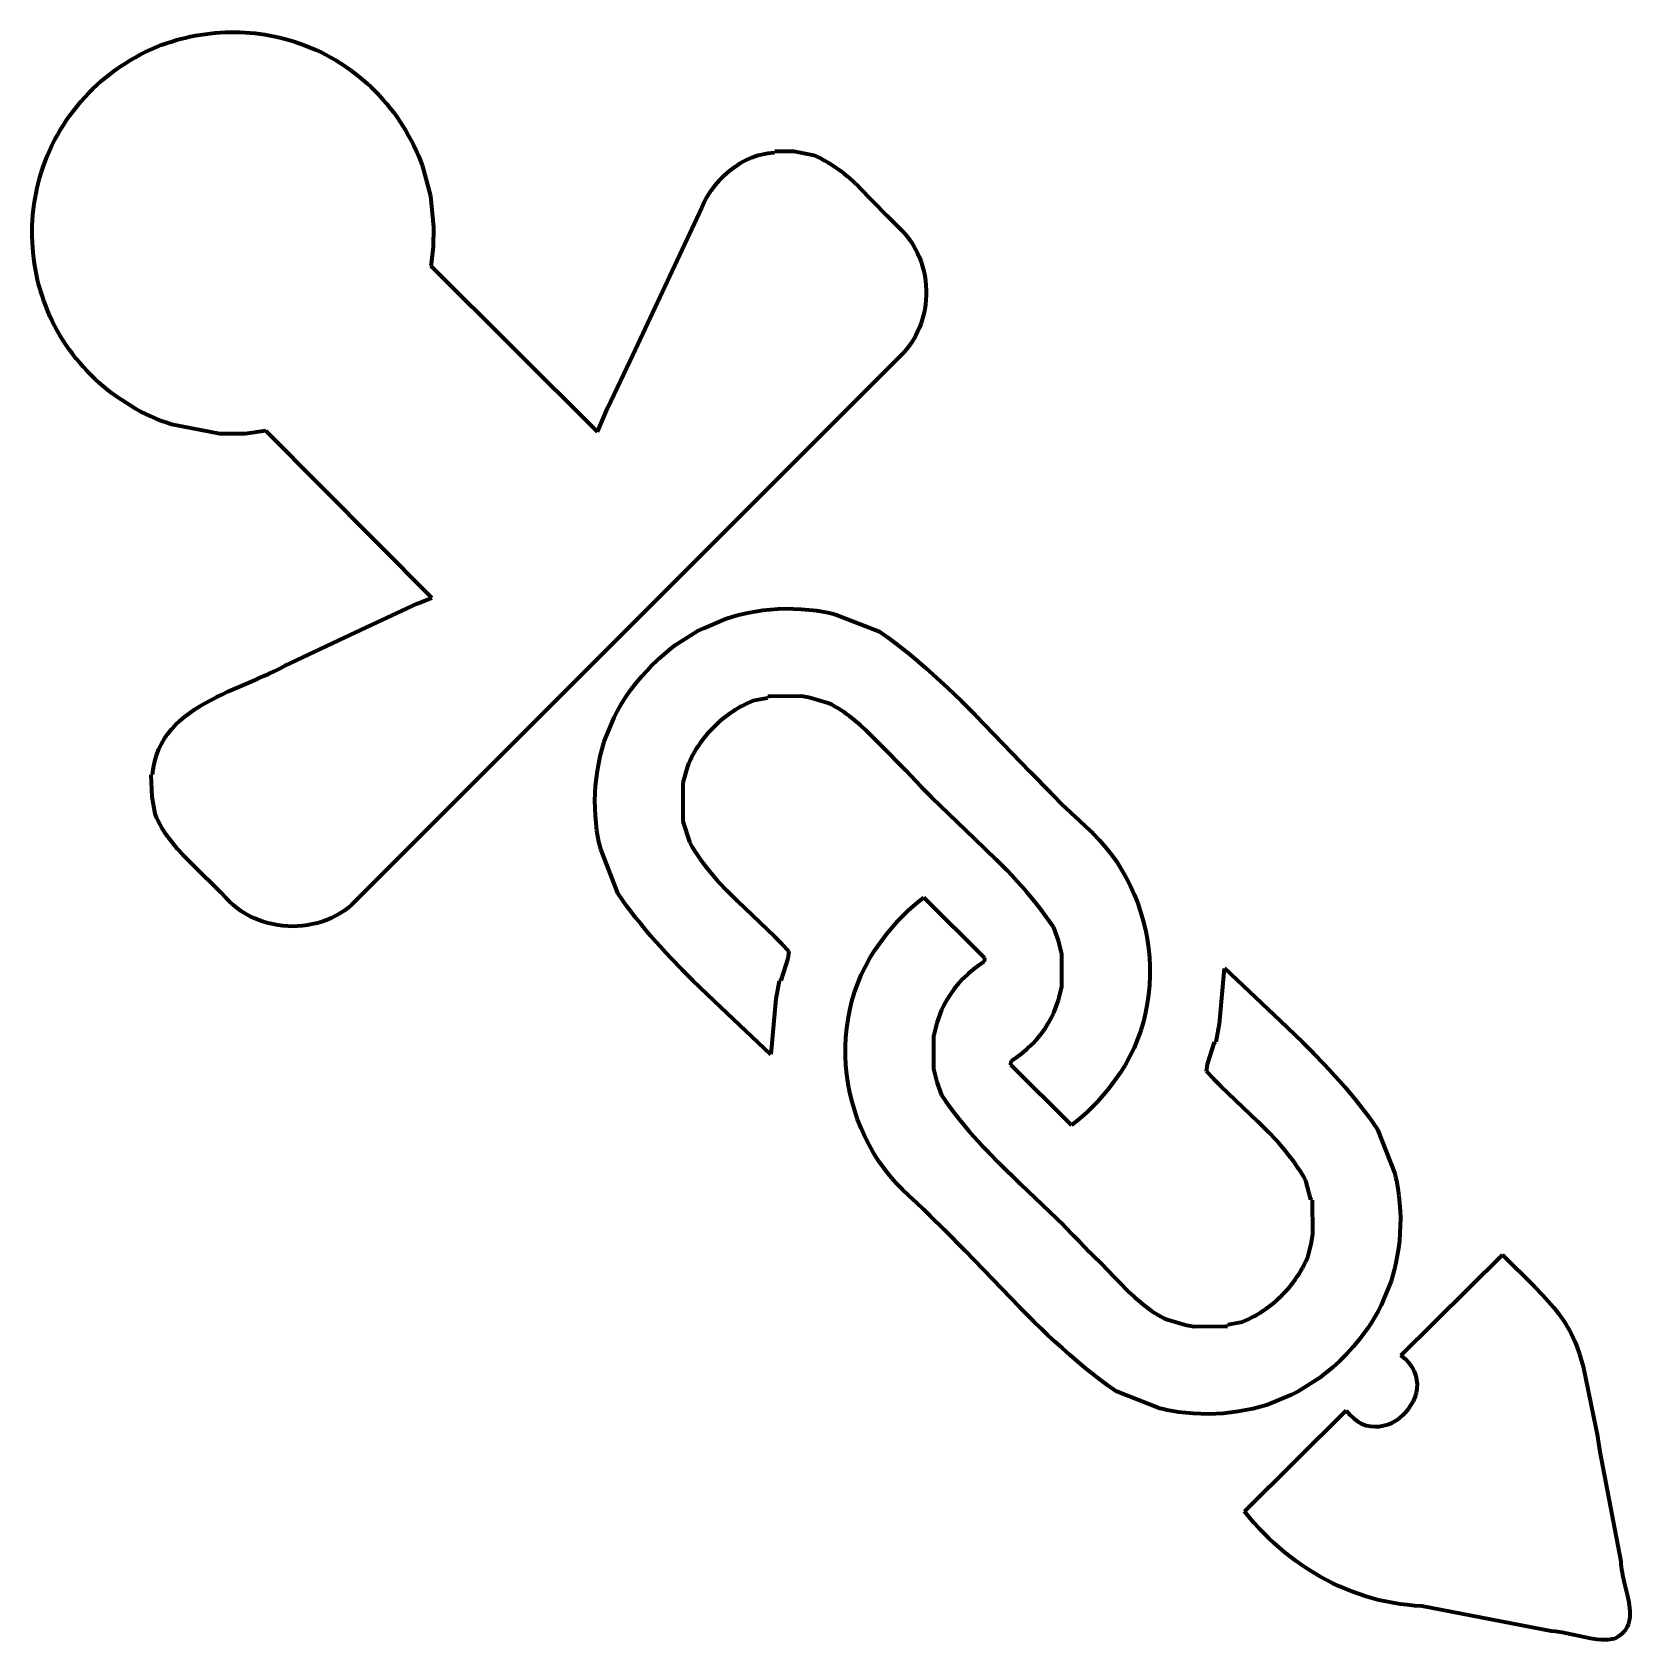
# Model space of a CAD drawing. Header units: millimetres. Extents: x 0.32 to 6.79, y 0.35 to 6.86.
import ezdxf

# ---------------------------------------------------------------- set-up
doc = ezdxf.new("R2010")
doc.units = ezdxf.units.MM
doc.layers.add('color#fdfdfdfd', color=7, linetype='CONTINUOUS', lineweight=100)

msp = doc.modelspace()

# ---------------------------------------------------------------- linework, layer by layer
at = {"layer": 'color#fdfdfdfd'}
for p, q in [((0.922, 6.8326), (0.9417, 6.8375)), ((0.9417, 6.8375), (0.9614, 6.842)), ((0.9614, 6.842), (0.9813, 6.8459)), ((0.9813, 6.8459), (1.0012, 6.8494)), ((1.0012, 6.8494), (1.0212, 6.8524)), ((1.0212, 6.8524), (1.0413, 6.8549)), ((1.0413, 6.8549), (1.0614, 6.8569)), ((1.0614, 6.8569), (1.0816, 6.8584)), ((1.0816, 6.8584), (1.1018, 6.8594)), ((1.1018, 6.8594), (1.122, 6.8599)), ((1.122, 6.8599), (1.1422, 6.86)), ((1.1422, 6.86), (1.1624, 6.8595)), ((1.1624, 6.8595), (1.1826, 6.8586)), ((1.1826, 6.8586), (1.2027, 6.8571)), ((1.2027, 6.8571), (1.2228, 6.8552)), ((1.2228, 6.8552), (1.2429, 6.8528)), ((1.2429, 6.8528), (1.2629, 6.8498)), ((1.2629, 6.8498), (1.2829, 6.8464)), ((1.2829, 6.8464), (1.3027, 6.8425)), ((1.3027, 6.8425), (1.3225, 6.8381)), ((1.3225, 6.8381), (1.3421, 6.8332)), ((0.7373, 6.7579), (0.7582, 6.7692)), ((0.7582, 6.7692), (0.7793, 6.7799)), ((0.7793, 6.7799), (0.8008, 6.7899)), ((0.8008, 6.7899), (0.8226, 6.7993)), ((0.8226, 6.7993), (0.8447, 6.808)), ((0.8447, 6.808), (0.8638, 6.8148)), ((0.8638, 6.8148), (0.8831, 6.8212)), ((0.8831, 6.8212), (0.9025, 6.8272)), ((0.9025, 6.8272), (0.922, 6.8326)), ((1.3421, 6.8332), (1.3617, 6.8278)), ((1.3617, 6.8278), (1.3811, 6.822)), ((1.3811, 6.822), (1.4004, 6.8156)), ((1.4004, 6.8156), (1.4195, 6.8087)), ((1.4195, 6.8087), (1.4694, 6.7878)), ((1.4694, 6.7878), (1.49, 6.7783)), ((1.49, 6.7783), (1.5102, 6.7682)), ((0.6385, 6.6926), (0.6575, 6.7068)), ((0.6575, 6.7068), (0.6769, 6.7204)), ((0.6769, 6.7204), (0.6967, 6.7335)), ((0.6967, 6.7335), (0.7168, 6.746)), ((0.7168, 6.746), (0.7373, 6.7579)), ((1.5102, 6.7682), (1.5301, 6.7575)), ((1.5301, 6.7575), (1.5497, 6.7462)), ((1.5497, 6.7462), (1.5689, 6.7343)), ((1.5689, 6.7343), (1.5878, 6.7219)), ((1.5878, 6.7219), (1.6063, 6.709)), ((1.6063, 6.709), (1.6245, 6.6955)), ((0.5669, 6.6305), (0.5841, 6.6468)), ((0.5841, 6.6468), (0.6018, 6.6626)), ((0.6018, 6.6626), (0.62, 6.6778)), ((0.62, 6.6778), (0.6385, 6.6926)), ((1.6245, 6.6955), (1.6422, 6.6815)), ((1.6422, 6.6815), (1.6596, 6.6671)), ((1.6596, 6.6671), (1.6765, 6.6521)), ((1.6765, 6.6521), (1.6931, 6.6367)), ((0.5027, 6.5607), (0.518, 6.5788)), ((0.518, 6.5788), (0.5338, 6.5965)), ((0.5338, 6.5965), (0.5501, 6.6137)), ((0.5501, 6.6137), (0.5669, 6.6305)), ((1.6931, 6.6367), (1.7092, 6.6209)), ((1.7092, 6.6209), (1.7249, 6.6046)), ((1.7249, 6.6046), (1.7401, 6.5879)), ((1.7401, 6.5879), (1.7549, 6.5708)), ((0.4601, 6.5037), (0.4738, 6.5231)), ((0.4738, 6.5231), (0.488, 6.5421)), ((0.488, 6.5421), (0.5027, 6.5607)), ((1.7549, 6.5708), (1.7692, 6.5533)), ((1.7692, 6.5533), (1.783, 6.5354)), ((1.783, 6.5354), (1.7964, 6.5171)), ((1.7964, 6.5171), (1.8092, 6.4985)), ((0.4226, 6.4433), (0.4345, 6.4638)), ((0.4345, 6.4638), (0.447, 6.484)), ((0.447, 6.484), (0.4601, 6.5037)), ((1.8092, 6.4985), (1.8216, 6.4796)), ((1.8216, 6.4796), (1.8334, 6.4603)), ((1.8334, 6.4603), (1.8447, 6.4407)), ((0.3813, 6.358), (0.3907, 6.3798)), ((0.3907, 6.3798), (0.4007, 6.4013)), ((0.4007, 6.4013), (0.4114, 6.4225)), ((0.4114, 6.4225), (0.4226, 6.4433)), ((1.8447, 6.4407), (1.8554, 6.4208)), ((1.8554, 6.4208), (1.8657, 6.4006)), ((1.8657, 6.4006), (1.8753, 6.3802)), ((1.8753, 6.3802), (1.8844, 6.3595)), ((3.3256, 6.3727), (3.327, 6.3786)), ((3.327, 6.3786), (3.4043, 6.3785)), ((3.4043, 6.3785), (3.4849, 6.3614)), ((0.3581, 6.294), (0.3651, 6.3151)), ((0.3651, 6.3151), (0.3726, 6.336)), ((0.3726, 6.336), (0.3813, 6.358)), ((1.8844, 6.3595), (1.8929, 6.3386)), ((1.8929, 6.3386), (1.9008, 6.3174)), ((1.9008, 6.3174), (1.9332, 6.1976)), ((3.154, 6.3067), (3.1647, 6.3146)), ((3.1647, 6.3146), (3.1758, 6.3221)), ((3.1758, 6.3221), (3.187, 6.3292)), ((3.187, 6.3292), (3.1986, 6.3358)), ((3.1986, 6.3358), (3.2103, 6.3419)), ((3.2103, 6.3419), (3.2223, 6.3476)), ((3.2223, 6.3476), (3.2346, 6.3527)), ((3.2346, 6.3527), (3.247, 6.3573)), ((3.247, 6.3573), (3.2597, 6.3613)), ((3.2597, 6.3613), (3.2725, 6.3648)), ((3.2725, 6.3648), (3.2855, 6.3677)), ((3.2855, 6.3677), (3.2987, 6.37)), ((3.2987, 6.37), (3.3121, 6.3717)), ((3.3121, 6.3717), (3.3256, 6.3727)), ((3.4849, 6.3614), (3.4999, 6.3549)), ((3.4999, 6.3549), (3.5145, 6.3479)), ((3.5145, 6.3479), (3.5287, 6.3405)), ((3.5287, 6.3405), (3.5426, 6.3325)), ((3.5426, 6.3325), (3.5562, 6.3242)), ((3.5562, 6.3242), (3.5695, 6.3154)), ((3.5695, 6.3154), (3.5825, 6.3062)), ((0.3408, 6.2298), (0.346, 6.2514)), ((0.346, 6.2514), (0.3517, 6.2727)), ((0.3517, 6.2727), (0.3581, 6.294)), ((3.087, 6.2412), (3.0956, 6.2515)), ((3.0956, 6.2515), (3.1046, 6.2615)), ((3.1046, 6.2615), (3.1139, 6.2712)), ((3.1139, 6.2712), (3.1234, 6.2806)), ((3.1234, 6.2806), (3.1333, 6.2897)), ((3.1333, 6.2897), (3.1435, 6.2984)), ((3.1435, 6.2984), (3.154, 6.3067)), ((3.5825, 6.3062), (3.5953, 6.2967)), ((3.5953, 6.2967), (3.6078, 6.2868)), ((3.6078, 6.2868), (3.6201, 6.2766)), ((3.6201, 6.2766), (3.6442, 6.2555)), ((3.6442, 6.2555), (3.6676, 6.2334)), ((0.3288, 6.1646), (0.3322, 6.1864)), ((0.3322, 6.1864), (0.3362, 6.2082)), ((0.3362, 6.2082), (0.3408, 6.2298)), ((1.9332, 6.1976), (1.9451, 6.0703)), ((3.0427, 6.1743), (3.0492, 6.1859)), ((3.0492, 6.1859), (3.056, 6.1974)), ((3.056, 6.1974), (3.0632, 6.2087)), ((3.0632, 6.2087), (3.0708, 6.2197)), ((3.0708, 6.2197), (3.0787, 6.2306)), ((3.0787, 6.2306), (3.087, 6.2412)), ((3.6676, 6.2334), (3.78, 6.1174)), ((0.3221, 6.0987), (0.3238, 6.1207)), ((0.3238, 6.1207), (0.326, 6.1427)), ((0.326, 6.1427), (0.3288, 6.1646)), ((2.7527, 5.5542), (3.031, 6.1506)), ((3.031, 6.1506), (3.0367, 6.1625)), ((3.0367, 6.1625), (3.0427, 6.1743)), ((0.3206, 6.0545), (0.3211, 6.0766)), ((0.3207, 6.0324), (0.3206, 6.0545)), ((0.3211, 6.0766), (0.3221, 6.0987)), ((1.9451, 6.0703), (1.9438, 5.9919)), ((3.78, 6.1174), (3.814, 6.0834)), ((3.814, 6.0834), (3.8373, 6.0616)), ((3.8373, 6.0616), (3.8509, 6.047)), ((0.3214, 6.0104), (0.3207, 6.0324)), ((0.3227, 5.9883), (0.3214, 6.0104)), ((0.3246, 5.9663), (0.3227, 5.9883)), ((1.9438, 5.9919), (1.9376, 5.9332)), ((3.8509, 6.047), (3.8636, 6.0319)), ((3.8636, 6.0319), (3.8753, 6.0161)), ((3.8753, 6.0161), (3.8861, 5.9997)), ((3.8861, 5.9997), (3.8958, 5.9828)), ((0.3271, 5.9444), (0.3246, 5.9663)), ((0.3301, 5.9225), (0.3271, 5.9444)), ((1.9376, 5.9332), (1.9344, 5.9136)), ((3.8958, 5.9828), (3.9046, 5.9654)), ((3.9046, 5.9654), (3.9125, 5.9476)), ((3.9125, 5.9476), (3.9193, 5.9295)), ((3.9193, 5.9295), (3.9252, 5.911)), ((0.3337, 5.9007), (0.3301, 5.9225)), ((0.3379, 5.879), (0.3337, 5.9007)), ((0.3427, 5.8574), (0.3379, 5.879)), ((1.9344, 5.9136), (2.6098, 5.2421)), ((3.9252, 5.911), (3.9301, 5.8923)), ((3.9301, 5.8923), (3.934, 5.8733)), ((3.934, 5.8733), (3.937, 5.8542)), ((0.3481, 5.836), (0.3427, 5.8574)), ((0.3541, 5.8147), (0.3481, 5.836)), ((0.3606, 5.7935), (0.3541, 5.8147)), ((0.3677, 5.7725), (0.3606, 5.7935)), ((3.937, 5.8542), (3.9389, 5.8349)), ((3.9389, 5.8349), (3.9399, 5.8156)), ((3.9399, 5.7962), (3.939, 5.7769)), ((3.9399, 5.8156), (3.9399, 5.7962)), ((0.3754, 5.7517), (0.3677, 5.7725)), ((0.3837, 5.7311), (0.3754, 5.7517)), ((0.3925, 5.7108), (0.3837, 5.7311)), ((3.9341, 5.7385), (3.9302, 5.7195)), ((3.937, 5.7576), (3.9341, 5.7385)), ((3.939, 5.7769), (3.937, 5.7576)), ((0.402, 5.6902), (0.3925, 5.7108)), ((0.4121, 5.67), (0.402, 5.6902)), ((0.4229, 5.65), (0.4121, 5.67)), ((3.9126, 5.6642), (3.9048, 5.6465)), ((3.9195, 5.6824), (3.9126, 5.6642)), ((3.9254, 5.7008), (3.9195, 5.6824)), ((3.9302, 5.7195), (3.9254, 5.7008)), ((0.4342, 5.6305), (0.4229, 5.65)), ((0.446, 5.6112), (0.4342, 5.6305)), ((0.4584, 5.5924), (0.446, 5.6112)), ((3.8862, 5.6123), (3.8754, 5.5959)), ((3.896, 5.6291), (3.8862, 5.6123)), ((3.9048, 5.6465), (3.896, 5.6291)), ((0.4713, 5.5739), (0.4584, 5.5924)), ((0.4848, 5.5557), (0.4713, 5.5739)), ((0.4988, 5.538), (0.4848, 5.5557)), ((0.5132, 5.5206), (0.4988, 5.538)), ((3.8372, 5.5505), (1.63, 3.3426)), ((2.6514, 5.3401), (2.7527, 5.5542)), ((3.8509, 5.565), (3.8372, 5.5505)), ((3.8637, 5.5802), (3.8509, 5.565)), ((3.8754, 5.5959), (3.8637, 5.5802)), ((0.5282, 5.5037), (0.5132, 5.5206)), ((0.5436, 5.4872), (0.5282, 5.5037)), ((0.5594, 5.4711), (0.5436, 5.4872)), ((0.5757, 5.4554), (0.5594, 5.4711)), ((0.5924, 5.4402), (0.5757, 5.4554)), ((0.6095, 5.4254), (0.5924, 5.4402)), ((0.627, 5.4111), (0.6095, 5.4254)), ((0.6449, 5.3973), (0.627, 5.4111)), ((0.6631, 5.3839), (0.6449, 5.3973)), ((0.6817, 5.3711), (0.6631, 5.3839)), ((0.7007, 5.3587), (0.6817, 5.3711)), ((0.7199, 5.3469), (0.7007, 5.3587)), ((0.7395, 5.3355), (0.7199, 5.3469)), ((2.6098, 5.2421), (2.6514, 5.3401)), ((0.7594, 5.3247), (0.7395, 5.3355)), ((0.7795, 5.3145), (0.7594, 5.3247)), ((0.7999, 5.3048), (0.7795, 5.3145)), ((0.8206, 5.2957), (0.7999, 5.3048)), ((0.8415, 5.2871), (0.8206, 5.2957)), ((0.8627, 5.2791), (0.8415, 5.2871)), ((0.8846, 5.2716), (0.8627, 5.2791)), ((1.0805, 5.2341), (0.8846, 5.2716)), ((1.1825, 5.2342), (1.0805, 5.2341)), ((1.2671, 5.2455), (1.1825, 5.2342)), ((1.9381, 4.5701), (1.2671, 5.2455)), ((1.8804, 4.5467), (1.9381, 4.5701)), ((1.6098, 4.42), (1.8804, 4.5467)), ((3.1268, 4.4847), (3.1566, 4.494)), ((3.1566, 4.494), (3.1867, 4.5021)), ((3.1867, 4.5021), (3.2171, 4.5091)), ((3.2171, 4.5091), (3.2477, 4.5149)), ((3.2477, 4.5149), (3.2785, 4.5195)), ((3.2785, 4.5195), (3.3095, 4.5229)), ((3.3095, 4.5229), (3.3406, 4.5251)), ((3.3406, 4.5251), (3.3717, 4.5262)), ((3.3717, 4.5262), (3.4028, 4.526)), ((3.4028, 4.526), (3.4339, 4.5246)), ((3.4339, 4.5246), (3.465, 4.5219)), ((3.465, 4.5219), (3.4805, 4.5202)), ((3.4805, 4.5202), (3.4959, 4.5181)), ((3.4959, 4.5181), (3.5113, 4.5157)), ((3.5113, 4.5157), (3.5267, 4.513)), ((3.5267, 4.513), (3.542, 4.5099)), ((3.542, 4.5099), (3.5572, 4.5066)), ((3.5572, 4.5066), (3.5724, 4.5029)), ((3.5724, 4.5029), (3.7512, 4.4335)), ((2.9254, 4.3801), (3.0122, 4.4345)), ((3.0122, 4.4345), (3.0397, 4.4476)), ((3.0397, 4.4476), (3.1268, 4.4847)), ((3.7512, 4.4335), (3.7834, 4.4103)), ((1.3439, 4.2952), (1.6098, 4.42)), ((2.8592, 4.3244), (2.9061, 4.3647)), ((2.9061, 4.3647), (2.9254, 4.3801)), ((3.7834, 4.4103), (3.8151, 4.3866)), ((3.8151, 4.3866), (3.8463, 4.3623)), ((3.8463, 4.3623), (3.8771, 4.3374)), ((2.8236, 4.2902), (2.8592, 4.3244)), ((3.8771, 4.3374), (3.9075, 4.312)), ((3.9075, 4.312), (3.9375, 4.2861)), ((1.1851, 4.2217), (1.2325, 4.2422)), ((1.2325, 4.2422), (1.2558, 4.2524)), ((1.2558, 4.2524), (1.2787, 4.2628)), ((1.2787, 4.2628), (1.3011, 4.2733)), ((1.3011, 4.2733), (1.3228, 4.2841)), ((1.3228, 4.2841), (1.3439, 4.2952)), ((2.7659, 4.2257), (2.7898, 4.254)), ((2.7898, 4.254), (2.8236, 4.2902)), ((3.9375, 4.2861), (3.9671, 4.2598)), ((3.9671, 4.2598), (3.9964, 4.2332)), ((3.9964, 4.2332), (4.0254, 4.2061)), ((1.0434, 4.156), (1.0664, 4.1678)), ((1.0664, 4.1678), (1.0898, 4.1792)), ((1.0898, 4.1792), (1.1134, 4.1902)), ((1.1134, 4.1902), (1.1851, 4.2217)), ((2.7027, 4.1344), (2.7222, 4.1659)), ((2.7222, 4.1659), (2.7433, 4.1964)), ((2.7433, 4.1964), (2.7659, 4.2257)), ((3.2991, 4.1708), (3.2977, 4.164)), ((3.4355, 4.1719), (3.2991, 4.1708)), ((3.4705, 4.1653), (3.4355, 4.1719)), ((4.0254, 4.2061), (4.0541, 4.1787)), ((4.0541, 4.1787), (4.0826, 4.151)), ((0.9376, 4.0883), (0.9572, 4.1032)), ((0.9572, 4.1032), (0.9777, 4.1174)), ((0.9777, 4.1174), (0.999, 4.1308)), ((0.999, 4.1308), (1.0209, 4.1437)), ((1.0209, 4.1437), (1.0434, 4.156)), ((2.6773, 4.0853), (2.6906, 4.1128)), ((2.6906, 4.1128), (2.7027, 4.1344)), ((3.1448, 4.1014), (3.1341, 4.0937)), ((3.1558, 4.1089), (3.1448, 4.1014)), ((3.1669, 4.116), (3.1558, 4.1089)), ((3.1783, 4.1229), (3.1669, 4.116)), ((3.1898, 4.1294), (3.1783, 4.1229)), ((3.2015, 4.1356), (3.1898, 4.1294)), ((3.2134, 4.1416), (3.2015, 4.1356)), ((3.2254, 4.1471), (3.2134, 4.1416)), ((3.2375, 4.1524), (3.2254, 4.1471)), ((3.2977, 4.164), (3.2375, 4.1524)), ((3.5433, 4.144), (3.4705, 4.1653)), ((3.5564, 4.1375), (3.5433, 4.144)), ((3.5691, 4.1306), (3.5564, 4.1375)), ((3.5816, 4.1234), (3.5691, 4.1306)), ((3.5938, 4.1158), (3.5816, 4.1234)), ((3.6058, 4.1079), (3.5938, 4.1158)), ((3.6175, 4.0996), (3.6058, 4.1079)), ((4.0826, 4.151), (4.1389, 4.0949)), ((0.8699, 4.0196), (0.885, 4.0383)), ((0.885, 4.0383), (0.9014, 4.0559)), ((0.9014, 4.0559), (0.919, 4.0725)), ((0.919, 4.0725), (0.9376, 4.0883)), ((2.6362, 3.9881), (2.6773, 4.0853)), ((3.0742, 4.0414), (3.0651, 4.0318)), ((3.0836, 4.0508), (3.0742, 4.0414)), ((3.0932, 4.0599), (3.0836, 4.0508)), ((3.1031, 4.0687), (3.0932, 4.0599)), ((3.1132, 4.0773), (3.1031, 4.0687)), ((3.1235, 4.0856), (3.1132, 4.0773)), ((3.1341, 4.0937), (3.1235, 4.0856)), ((3.6291, 4.0911), (3.6175, 4.0996)), ((3.6515, 4.0733), (3.6291, 4.0911)), ((3.6733, 4.0545), (3.6515, 4.0733)), ((3.6945, 4.0351), (3.6733, 4.0545)), ((4.1389, 4.0949), (4.3603, 3.8657)), ((0.8331, 3.9569), (0.8438, 3.979)), ((0.8438, 3.979), (0.8561, 3.9999)), ((0.8561, 3.9999), (0.8699, 4.0196)), ((2.6278, 3.9588), (2.6362, 3.9881)), ((3.0236, 3.9803), (3.0161, 3.9694)), ((3.0313, 3.9911), (3.0236, 3.9803)), ((3.0393, 4.0016), (3.0313, 3.9911)), ((3.0476, 4.0119), (3.0393, 4.0016)), ((3.0562, 4.022), (3.0476, 4.0119)), ((3.0651, 4.0318), (3.0562, 4.022)), ((3.7558, 3.9737), (3.6945, 4.0351)), ((3.8572, 3.871), (3.7558, 3.9737)), ((0.8112, 3.8826), (0.8167, 3.9088)), ((0.8167, 3.9088), (0.824, 3.9336)), ((0.824, 3.9336), (0.8331, 3.9569)), ((2.6142, 3.8995), (2.6205, 3.9293)), ((2.6205, 3.9293), (2.6278, 3.9588)), ((2.9837, 3.9117), (2.9782, 3.8996)), ((2.9895, 3.9236), (2.9837, 3.9117)), ((2.9957, 3.9353), (2.9895, 3.9236)), ((3.0022, 3.9468), (2.9957, 3.9353)), ((3.009, 3.9582), (3.0022, 3.9468)), ((3.0161, 3.9694), (3.009, 3.9582)), ((0.802, 3.8536), (0.8077, 3.855)), ((0.8062, 3.7644), (0.802, 3.8536)), ((0.8077, 3.855), (0.8112, 3.8826)), ((2.6047, 3.8394), (2.6089, 3.8695)), ((2.6089, 3.8695), (2.6142, 3.8995)), ((2.9731, 3.8873), (2.9551, 3.8216)), ((2.9782, 3.8996), (2.9731, 3.8873)), ((3.8776, 3.8489), (3.8572, 3.871)), ((3.8983, 3.8271), (3.8776, 3.8489)), ((4.3603, 3.8657), (4.4438, 3.7803)), ((2.5989, 3.7485), (2.5997, 3.7788)), ((2.5997, 3.7788), (2.6017, 3.8092)), ((2.6017, 3.8092), (2.6047, 3.8394)), ((2.9551, 3.8216), (2.9553, 3.6649)), ((3.9192, 3.8054), (3.8983, 3.8271)), ((3.9618, 3.7626), (3.9192, 3.8054)), ((4.4438, 3.7803), (4.5002, 3.7243)), ((0.8184, 3.695), (0.8062, 3.7644)), ((2.5992, 3.7181), (2.5989, 3.7485)), ((2.6006, 3.6877), (2.5992, 3.7181)), ((4.1367, 3.5948), (3.9618, 3.7626)), ((4.5002, 3.7243), (4.5287, 3.6967)), ((0.8246, 3.6806), (0.8184, 3.695)), ((0.8312, 3.6665), (0.8246, 3.6806)), ((0.8383, 3.6528), (0.8312, 3.6665)), ((0.8459, 3.6394), (0.8383, 3.6528)), ((2.6033, 3.6575), (2.6006, 3.6877)), ((2.6071, 3.6273), (2.6033, 3.6575)), ((2.9553, 3.6649), (2.981, 3.5816)), ((4.5287, 3.6967), (4.5575, 3.6694)), ((4.5575, 3.6694), (4.5865, 3.6424)), ((0.8539, 3.6262), (0.8459, 3.6394)), ((0.8623, 3.6134), (0.8539, 3.6262)), ((0.871, 3.6008), (0.8623, 3.6134)), ((0.8801, 3.5885), (0.871, 3.6008)), ((0.8896, 3.5764), (0.8801, 3.5885)), ((2.6122, 3.5973), (2.6071, 3.6273)), ((2.6152, 3.5824), (2.6122, 3.5973)), ((2.6185, 3.5675), (2.6152, 3.5824)), ((2.981, 3.5816), (2.9913, 3.5636)), ((4.2233, 3.5102), (4.1367, 3.5948)), ((4.5865, 3.6424), (4.6145, 3.6166)), ((4.6145, 3.6166), (4.6409, 3.5895)), ((4.6409, 3.5895), (4.6658, 3.5611)), ((0.8993, 3.5645), (0.8896, 3.5764)), ((0.9093, 3.5529), (0.8993, 3.5645)), ((0.93, 3.53), (0.9093, 3.5529)), ((0.9735, 3.4858), (0.93, 3.53)), ((2.6221, 3.5526), (2.6185, 3.5675)), ((2.6914, 3.3739), (2.6221, 3.5526)), ((2.9913, 3.5636), (3.0021, 3.5459)), ((3.0021, 3.5459), (3.0134, 3.5286)), ((3.0134, 3.5286), (3.0252, 3.5117)), ((4.6658, 3.5611), (4.6891, 3.5316)), ((4.6891, 3.5316), (4.7109, 3.5009)), ((1.0842, 3.3773), (0.9735, 3.4858)), ((3.0252, 3.5117), (3.0373, 3.4951)), ((3.0373, 3.4951), (3.0499, 3.4788)), ((3.0499, 3.4788), (3.0628, 3.4628)), ((3.0628, 3.4628), (3.076, 3.447)), ((4.2656, 3.4671), (4.2233, 3.5102)), ((4.2863, 3.4452), (4.2656, 3.4671)), ((4.7109, 3.5009), (4.7311, 3.4692)), ((4.7311, 3.4692), (4.7498, 3.4366)), ((3.076, 3.447), (3.0896, 3.4315)), ((3.0896, 3.4315), (3.1035, 3.4162)), ((3.1035, 3.4162), (3.1319, 3.3862)), ((3.1319, 3.3862), (3.1759, 3.3423)), ((4.3068, 3.4231), (4.2863, 3.4452)), ((4.3269, 3.4008), (4.3068, 3.4231)), ((4.3467, 3.3782), (4.3269, 3.4008)), ((4.7498, 3.4366), (4.7668, 3.4031)), ((4.7668, 3.4031), (4.7822, 3.3688)), ((1.105, 3.3548), (1.0842, 3.3773)), ((1.1194, 3.3401), (1.105, 3.3548)), ((1.1346, 3.3264), (1.1194, 3.3401)), ((1.1504, 3.3137), (1.1346, 3.3264)), ((1.615, 3.3283), (1.5993, 3.3152)), ((1.63, 3.3426), (1.615, 3.3283)), ((2.709, 3.3483), (2.6914, 3.3739)), ((2.7271, 3.3231), (2.709, 3.3483)), ((2.7456, 3.2982), (2.7271, 3.3231)), ((3.1759, 3.3423), (3.3263, 3.1988)), ((3.8678, 3.3051), (3.9061, 3.3379)), ((3.9061, 3.3379), (3.9302, 3.3563)), ((3.9302, 3.3563), (4.1755, 3.1128)), ((4.366, 3.3553), (4.3467, 3.3782)), ((4.385, 3.332), (4.366, 3.3553)), ((4.4035, 3.3084), (4.385, 3.332)), ((4.7822, 3.3688), (4.7959, 3.3339)), ((4.7959, 3.3339), (4.808, 3.2983)), ((1.1669, 3.302), (1.1504, 3.3137)), ((1.184, 3.2913), (1.1669, 3.302)), ((1.2016, 3.2816), (1.184, 3.2913)), ((1.2197, 3.2729), (1.2016, 3.2816)), ((1.2382, 3.2652), (1.2197, 3.2729)), ((1.2571, 3.2585), (1.2382, 3.2652)), ((1.2764, 3.2529), (1.2571, 3.2585)), ((1.4933, 3.2586), (1.4741, 3.2529)), ((1.5121, 3.2654), (1.4933, 3.2586)), ((1.5305, 3.2732), (1.5121, 3.2654)), ((1.5485, 3.2821), (1.5305, 3.2732)), ((1.566, 3.292), (1.5485, 3.2821)), ((1.583, 3.3031), (1.566, 3.292)), ((1.5993, 3.3152), (1.583, 3.3031)), ((2.7646, 3.2737), (2.7456, 3.2982)), ((2.784, 3.2495), (2.7646, 3.2737)), ((3.7791, 3.2087), (3.8249, 3.2624)), ((3.8249, 3.2624), (3.8678, 3.3051)), ((4.4216, 3.2845), (4.4035, 3.3084)), ((4.4391, 3.2601), (4.4216, 3.2845)), ((4.4561, 3.2354), (4.4391, 3.2601)), ((4.808, 3.2983), (4.8185, 3.2623)), ((4.8185, 3.2623), (4.8272, 3.2257)), ((1.2958, 3.2482), (1.2764, 3.2529)), ((1.3155, 3.2446), (1.2958, 3.2482)), ((1.3354, 3.242), (1.3155, 3.2446)), ((1.3553, 3.2405), (1.3354, 3.242)), ((1.3753, 3.2399), (1.3553, 3.2405)), ((1.3953, 3.2404), (1.3753, 3.2399)), ((1.4153, 3.242), (1.3953, 3.2404)), ((1.4351, 3.2446), (1.4153, 3.242)), ((1.4547, 3.2482), (1.4351, 3.2446)), ((1.4741, 3.2529), (1.4547, 3.2482)), ((2.8037, 3.2256), (2.784, 3.2495)), ((2.8239, 3.202), (2.8037, 3.2256)), ((2.8443, 3.1786), (2.8239, 3.202)), ((3.3263, 3.1988), (3.3553, 3.1694)), ((3.7322, 3.143), (3.7791, 3.2087)), ((4.4758, 3.183), (4.4561, 3.2354)), ((4.8272, 3.2257), (4.8343, 3.1888)), ((2.8651, 3.1555), (2.8443, 3.1786)), ((2.8862, 3.1326), (2.8651, 3.1555)), ((2.9076, 3.1099), (2.8862, 3.1326)), ((3.3553, 3.1694), (3.3835, 3.1394)), ((3.3835, 3.1394), (3.3796, 3.1095)), ((3.7119, 3.1107), (3.7322, 3.143)), ((4.4891, 3.128), (4.4758, 3.183)), ((4.4892, 2.997), (4.4891, 3.128)), ((4.8343, 3.1888), (4.8397, 3.1517)), ((4.8397, 3.1517), (4.8433, 3.1143)), ((2.951, 3.0651), (2.9076, 3.1099)), ((2.9953, 3.0211), (2.951, 3.0651)), ((3.3796, 3.1095), (3.3509, 3.0211)), ((3.6772, 3.0434), (3.6936, 3.0774)), ((3.6936, 3.0774), (3.7119, 3.1107)), ((4.1302, 3.0648), (4.1093, 3.0473)), ((4.1522, 3.081), (4.1302, 3.0648)), ((4.1751, 3.0958), (4.1522, 3.081)), ((4.1755, 3.1128), (4.1751, 3.0958)), ((4.8433, 3.1143), (4.8452, 3.0769)), ((4.8452, 3.0769), (4.8453, 3.0394)), ((5.1277, 2.8457), (5.1479, 3.0708)), ((5.1479, 3.0708), (5.3731, 2.8573)), ((3.1079, 2.9129), (2.9953, 3.0211)), ((3.3443, 3.0192), (3.3306, 2.946)), ((3.3509, 3.0211), (3.3443, 3.0192)), ((3.6501, 2.9733), (3.6627, 3.0086)), ((3.6627, 3.0086), (3.6772, 3.0434)), ((4.0709, 3.0086), (4.0536, 2.9876)), ((4.0896, 3.0286), (4.0709, 3.0086)), ((4.1093, 3.0473), (4.0896, 3.0286)), ((4.4759, 2.9417), (4.4892, 2.997)), ((4.8436, 3.0019), (4.8402, 2.9646)), ((4.8453, 3.0394), (4.8436, 3.0019)), ((3.3306, 2.946), (3.3103, 2.7205)), ((3.6305, 2.9009), (3.6394, 2.9373)), ((3.6394, 2.9373), (3.6501, 2.9733)), ((4.0229, 2.9426), (4.0098, 2.9187)), ((4.0376, 2.9656), (4.0229, 2.9426)), ((4.0536, 2.9876), (4.0376, 2.9656)), ((4.4565, 2.8895), (4.4759, 2.9417)), ((4.8402, 2.9646), (4.8349, 2.9275)), ((3.3103, 2.7205), (3.1079, 2.9129)), ((3.6181, 2.8271), (3.6234, 2.8642)), ((3.6234, 2.8642), (3.6305, 2.9009)), ((4.0019, 2.9023), (3.9825, 2.85)), ((4.0098, 2.9187), (4.0019, 2.9023)), ((4.4355, 2.8492), (4.4486, 2.8731)), ((4.4486, 2.8731), (4.4565, 2.8895)), ((4.8279, 2.8907), (4.819, 2.8543)), ((4.8349, 2.9275), (4.8279, 2.8907)), ((3.6147, 2.7898), (3.6181, 2.8271)), ((3.9825, 2.85), (3.9691, 2.7946)), ((4.3876, 2.7832), (4.4049, 2.8042)), ((4.4049, 2.8042), (4.4209, 2.8262)), ((4.4209, 2.8262), (4.4355, 2.8492)), ((4.8082, 2.8184), (4.7956, 2.783)), ((4.819, 2.8543), (4.8082, 2.8184)), ((5.114, 2.7725), (5.1277, 2.8457)), ((5.3731, 2.8573), (5.4631, 2.7706)), ((3.613, 2.7524), (3.6147, 2.7898)), ((3.6132, 2.7149), (3.613, 2.7524)), ((3.9691, 2.7946), (3.9692, 2.6636)), ((4.3283, 2.7271), (4.3492, 2.7445)), ((4.3492, 2.7445), (4.369, 2.7633)), ((4.369, 2.7633), (4.3876, 2.7832)), ((4.7811, 2.7483), (4.7647, 2.7142)), ((4.7956, 2.783), (4.7811, 2.7483)), ((5.0787, 2.6822), (5.1074, 2.7706)), ((5.1074, 2.7706), (5.114, 2.7725)), ((5.4631, 2.7706), (5.5073, 2.7265)), ((3.6151, 2.6774), (3.6132, 2.7149)), ((3.6187, 2.6401), (3.6151, 2.6774)), ((4.2827, 2.6791), (4.2835, 2.6962)), ((4.5281, 2.4351), (4.2827, 2.6791)), ((4.2835, 2.6962), (4.3064, 2.7109)), ((4.3064, 2.7109), (4.3283, 2.7271)), ((4.7464, 2.681), (4.7262, 2.6486)), ((4.7647, 2.7142), (4.7464, 2.681)), ((5.0749, 2.6523), (5.0787, 2.6822)), ((5.5073, 2.7265), (5.5507, 2.6818)), ((5.5507, 2.6818), (5.5721, 2.6591)), ((3.624, 2.6029), (3.6187, 2.6401)), ((3.9692, 2.6636), (3.9826, 2.6087)), ((3.9826, 2.6087), (4.0022, 2.5561)), ((4.7262, 2.6486), (4.6793, 2.5829)), ((5.1031, 2.6223), (5.0749, 2.6523)), ((5.1321, 2.5929), (5.1031, 2.6223)), ((5.5721, 2.6591), (5.5932, 2.6362)), ((5.5932, 2.6362), (5.614, 2.6131)), ((5.614, 2.6131), (5.6345, 2.5897)), ((3.6311, 2.566), (3.624, 2.6029)), ((3.6398, 2.5295), (3.6311, 2.566)), ((4.0022, 2.5561), (4.0192, 2.5314)), ((4.6793, 2.5829), (4.6334, 2.5291)), ((5.2824, 2.4494), (5.1321, 2.5929)), ((5.6345, 2.5897), (5.6546, 2.566)), ((5.6546, 2.566), (5.6744, 2.5421)), ((5.6744, 2.5421), (5.6938, 2.5179)), ((3.6503, 2.4934), (3.6398, 2.5295)), ((3.6624, 2.4579), (3.6503, 2.4934)), ((4.0192, 2.5314), (4.0368, 2.507)), ((4.0368, 2.507), (4.0548, 2.4831)), ((4.0548, 2.4831), (4.0734, 2.4595)), ((4.5905, 2.4864), (4.5522, 2.4535)), ((4.6334, 2.5291), (4.5905, 2.4864)), ((5.6938, 2.5179), (5.7127, 2.4934)), ((5.7127, 2.4934), (5.7313, 2.4685)), ((3.6761, 2.4229), (3.6624, 2.4579)), ((3.6915, 2.3887), (3.6761, 2.4229)), ((4.0734, 2.4595), (4.0923, 2.4363)), ((4.0923, 2.4363), (4.1117, 2.4134)), ((4.1117, 2.4134), (4.1315, 2.3908)), ((4.5522, 2.4535), (4.5281, 2.4351)), ((5.3265, 2.4055), (5.2824, 2.4494)), ((5.7313, 2.4685), (5.7493, 2.4434)), ((5.7493, 2.4434), (5.7669, 2.4178)), ((5.7669, 2.4178), (5.8363, 2.2388)), ((3.7085, 2.3552), (3.6915, 2.3887)), ((3.7271, 2.3225), (3.7085, 2.3552)), ((4.1315, 2.3908), (4.1517, 2.3685)), ((4.1517, 2.3685), (4.1721, 2.3464)), ((4.1721, 2.3464), (4.1929, 2.3246)), ((5.3549, 2.3755), (5.3265, 2.4055)), ((5.3687, 2.3602), (5.3549, 2.3755)), ((5.3823, 2.3447), (5.3687, 2.3602)), ((5.3955, 2.3289), (5.3823, 2.3447)), ((3.7473, 2.2908), (3.7271, 2.3225)), ((3.7691, 2.2601), (3.7473, 2.2908)), ((4.1929, 2.3246), (4.2351, 2.2814)), ((4.2351, 2.2814), (4.3217, 2.1969)), ((5.4084, 2.3129), (5.3955, 2.3289)), ((5.421, 2.2966), (5.4084, 2.3129)), ((5.4331, 2.28), (5.421, 2.2966)), ((5.4448, 2.263), (5.4331, 2.28)), ((3.7924, 2.2305), (3.7691, 2.2601)), ((3.8173, 2.2021), (3.7924, 2.2305)), ((5.4561, 2.2458), (5.4448, 2.263)), ((5.4669, 2.2281), (5.4561, 2.2458)), ((5.4772, 2.2101), (5.4669, 2.2281)), ((5.8363, 2.2388), (5.8399, 2.224)), ((5.8399, 2.224), (5.8432, 2.2091)), ((3.8436, 2.175), (3.8173, 2.2021)), ((3.8715, 2.1492), (3.8436, 2.175)), ((3.9006, 2.1222), (3.8715, 2.1492)), ((4.3217, 2.1969), (4.4965, 2.0291)), ((5.4972, 2.1326), (5.4772, 2.2101)), ((5.8432, 2.2091), (5.8488, 2.1792)), ((5.8488, 2.1792), (5.8533, 2.1491)), ((5.8533, 2.1491), (5.8565, 2.1189)), ((3.9294, 2.0949), (3.9006, 2.1222)), ((3.9579, 2.0673), (3.9294, 2.0949)), ((5.5038, 2.1309), (5.4972, 2.1326)), ((5.5054, 1.9948), (5.5038, 2.1309)), ((5.8565, 2.1189), (5.8586, 2.0886)), ((5.8586, 2.0886), (5.8594, 2.0583)), ((4.0143, 2.0113), (3.9579, 2.0673)), ((4.4965, 2.0291), (4.5391, 1.9863)), ((5.8592, 2.0279), (5.8578, 1.9976)), ((5.8594, 2.0583), (5.8592, 2.0279)), ((4.0978, 1.9259), (4.0143, 2.0113)), ((4.5391, 1.9863), (4.56, 1.9646)), ((4.56, 1.9646), (4.5807, 1.9427)), ((5.4856, 1.9043), (5.4991, 1.9598)), ((5.4991, 1.9598), (5.5054, 1.9948)), ((5.8553, 1.9673), (5.8516, 1.9371)), ((5.8578, 1.9976), (5.8553, 1.9673)), ((4.3193, 1.6968), (4.0978, 1.9259)), ((4.5807, 1.9427), (4.6011, 1.9206)), ((4.6011, 1.9206), (4.6624, 1.8598)), ((5.4748, 1.88), (5.4804, 1.8921)), ((5.4804, 1.8921), (5.4856, 1.9043)), ((5.8469, 1.9071), (5.8412, 1.8772)), ((5.8516, 1.9371), (5.8469, 1.9071)), ((5.8616, 1.5023), (6.2732, 1.9108)), ((6.2732, 1.9108), (6.4014, 1.7829)), ((4.6624, 1.8598), (4.7638, 1.7566)), ((5.4422, 1.8224), (5.4494, 1.8335)), ((5.4494, 1.8335), (5.4562, 1.8449)), ((5.4562, 1.8449), (5.4628, 1.8564)), ((5.4628, 1.8564), (5.469, 1.8681)), ((5.469, 1.8681), (5.4748, 1.88)), ((5.8344, 1.8475), (5.8265, 1.8181)), ((5.8412, 1.8772), (5.8344, 1.8475)), ((5.3841, 1.7503), (5.3933, 1.7599)), ((5.3933, 1.7599), (5.4021, 1.7697)), ((5.4021, 1.7697), (5.4107, 1.7798)), ((5.4107, 1.7798), (5.419, 1.7901)), ((5.419, 1.7901), (5.427, 1.8007)), ((5.427, 1.8007), (5.4348, 1.8114)), ((5.4348, 1.8114), (5.4422, 1.8224)), ((5.8222, 1.8035), (5.7814, 1.706)), ((5.8265, 1.8181), (5.8222, 1.8035)), ((6.4014, 1.7829), (6.4358, 1.7473)), ((4.3757, 1.6407), (4.3193, 1.6968)), ((4.7638, 1.7566), (4.785, 1.7371)), ((4.785, 1.7371), (4.8068, 1.7183)), ((4.8068, 1.7183), (4.8179, 1.7093)), ((4.8179, 1.7093), (4.8292, 1.7005)), ((4.8292, 1.7005), (4.8408, 1.692)), ((5.3136, 1.6902), (5.3244, 1.698)), ((5.3244, 1.698), (5.3349, 1.706)), ((5.3349, 1.706), (5.3452, 1.7143)), ((5.3452, 1.7143), (5.3553, 1.7229)), ((5.3553, 1.7229), (5.3652, 1.7318)), ((5.3652, 1.7318), (5.3748, 1.7409)), ((5.3748, 1.7409), (5.3841, 1.7503)), ((5.7814, 1.706), (5.7693, 1.682)), ((6.4358, 1.7473), (6.4579, 1.7229)), ((6.4579, 1.7229), (6.4791, 1.6979)), ((6.4791, 1.6979), (6.4894, 1.6852)), ((4.4042, 1.613), (4.3757, 1.6407)), ((4.8408, 1.692), (4.8525, 1.6838)), ((4.8525, 1.6838), (4.8645, 1.6758)), ((4.8645, 1.6758), (4.8767, 1.6683)), ((4.8767, 1.6683), (4.8892, 1.661)), ((4.8892, 1.661), (4.902, 1.6541)), ((4.902, 1.6541), (4.915, 1.6477)), ((4.915, 1.6477), (4.9878, 1.6265)), ((5.1592, 1.6209), (5.1606, 1.6276)), ((5.1606, 1.6276), (5.2208, 1.6393)), ((5.2208, 1.6393), (5.233, 1.6445)), ((5.233, 1.6445), (5.2451, 1.6501)), ((5.2451, 1.6501), (5.2569, 1.656)), ((5.2569, 1.656), (5.2687, 1.6622)), ((5.2687, 1.6622), (5.2802, 1.6688)), ((5.2802, 1.6688), (5.2915, 1.6756)), ((5.2915, 1.6756), (5.3027, 1.6828)), ((5.3027, 1.6828), (5.3136, 1.6902)), ((5.7424, 1.6356), (5.7277, 1.6133)), ((5.7563, 1.6585), (5.7424, 1.6356)), ((5.7693, 1.682), (5.7563, 1.6585)), ((6.4894, 1.6852), (6.4993, 1.6722)), ((6.4993, 1.6722), (6.509, 1.659)), ((6.509, 1.659), (6.5183, 1.6456)), ((6.5183, 1.6456), (6.5272, 1.6319)), ((6.5272, 1.6319), (6.5357, 1.6179)), ((4.4329, 1.5856), (4.4042, 1.613)), ((4.4619, 1.5585), (4.4329, 1.5856)), ((4.9878, 1.6265), (5.0228, 1.6197)), ((5.0228, 1.6197), (5.1592, 1.6209)), ((5.6958, 1.5702), (5.6701, 1.5394)), ((5.7121, 1.5915), (5.6958, 1.5702)), ((5.7277, 1.6133), (5.7121, 1.5915)), ((6.5357, 1.6179), (6.5439, 1.6037)), ((6.5439, 1.6037), (6.5516, 1.5892)), ((6.5516, 1.5892), (6.5588, 1.5743)), ((6.5588, 1.5743), (6.5656, 1.5591)), ((4.4912, 1.5318), (4.4619, 1.5585)), ((4.5208, 1.5055), (4.4912, 1.5318)), ((4.5508, 1.4797), (4.5208, 1.5055)), ((5.6428, 1.5097), (5.6143, 1.4813)), ((5.6701, 1.5394), (5.6428, 1.5097)), ((5.8799, 1.4873), (5.8616, 1.5023)), ((6.5656, 1.5591), (6.5718, 1.5436)), ((6.5718, 1.5436), (6.5846, 1.5074)), ((6.5846, 1.5074), (6.5992, 1.4584)), ((4.5812, 1.4543), (4.5508, 1.4797)), ((4.612, 1.4294), (4.5812, 1.4543)), ((5.5846, 1.4542), (5.5434, 1.4198)), ((5.6143, 1.4813), (5.5846, 1.4542)), ((5.895, 1.4715), (5.8799, 1.4873)), ((5.9071, 1.4551), (5.895, 1.4715)), ((5.9163, 1.4382), (5.9071, 1.4551)), ((5.9228, 1.4209), (5.9163, 1.4382)), ((6.5992, 1.4584), (6.6506, 1.208)), ((4.6432, 1.4051), (4.612, 1.4294)), ((4.6749, 1.3813), (4.6432, 1.4051)), ((4.7072, 1.3582), (4.6749, 1.3813)), ((5.5329, 1.4116), (5.4463, 1.3572)), ((5.5434, 1.4198), (5.5329, 1.4116)), ((5.9266, 1.4034), (5.9228, 1.4209)), ((5.9242, 1.3512), (5.9272, 1.3684)), ((5.9281, 1.3859), (5.9266, 1.4034)), ((5.9272, 1.3684), (5.9281, 1.3859)), ((4.8859, 1.2887), (4.7072, 1.3582)), ((5.3215, 1.3029), (5.2922, 1.2945)), ((5.4186, 1.344), (5.3215, 1.3029)), ((5.4463, 1.3572), (5.4186, 1.344)), ((5.8936, 1.2875), (5.9037, 1.3023)), ((5.9037, 1.3023), (5.9123, 1.318)), ((5.9123, 1.318), (5.9192, 1.3343)), ((5.9192, 1.3343), (5.9242, 1.3512)), ((4.9007, 1.2851), (4.8859, 1.2887)), ((4.9156, 1.2818), (4.9007, 1.2851)), ((4.9306, 1.2788), (4.9156, 1.2818)), ((4.9606, 1.2738), (4.9306, 1.2788)), ((4.9907, 1.27), (4.9606, 1.2738)), ((5.021, 1.2673), (4.9907, 1.27)), ((5.0514, 1.2658), (5.021, 1.2673)), ((5.0818, 1.2655), (5.0514, 1.2658)), ((5.1121, 1.2664), (5.0818, 1.2655)), ((5.1425, 1.2684), (5.1121, 1.2664)), ((5.1727, 1.2714), (5.1425, 1.2684)), ((5.2029, 1.2756), (5.1727, 1.2714)), ((5.2328, 1.2808), (5.2029, 1.2756)), ((5.2289, 0.8708), (5.6397, 1.2803)), ((5.2626, 1.2871), (5.2328, 1.2808)), ((5.2922, 1.2945), (5.2626, 1.2871)), ((5.6397, 1.2803), (5.6548, 1.2622)), ((5.6548, 1.2622), (5.6706, 1.2472)), ((5.6706, 1.2472), (5.6871, 1.2353)), ((5.8247, 1.2306), (5.8404, 1.2391)), ((5.8404, 1.2391), (5.8553, 1.2493)), ((5.8553, 1.2493), (5.8692, 1.2608)), ((5.8692, 1.2608), (5.882, 1.2736)), ((5.882, 1.2736), (5.8936, 1.2875)), ((5.6871, 1.2353), (5.704, 1.2262)), ((5.704, 1.2262), (5.7214, 1.2198)), ((5.7214, 1.2198), (5.7389, 1.216)), ((5.7389, 1.216), (5.7565, 1.2147)), ((5.7565, 1.2147), (5.7741, 1.2156)), ((5.7741, 1.2156), (5.7914, 1.2186)), ((5.7914, 1.2186), (5.8083, 1.2237)), ((5.8083, 1.2237), (5.8247, 1.2306)), ((6.6506, 1.208), (6.6555, 1.1829)), ((6.6555, 1.1829), (6.6671, 1.1127)), ((6.6671, 1.1127), (6.752, 0.669)), ((5.2476, 0.848), (5.2289, 0.8708)), ((5.2667, 0.8258), (5.2476, 0.848)), ((5.2864, 0.8042), (5.2667, 0.8258)), ((5.3065, 0.7832), (5.2864, 0.8042)), ((5.3272, 0.7627), (5.3065, 0.7832)), ((5.3483, 0.7429), (5.3272, 0.7627)), ((5.3699, 0.7237), (5.3483, 0.7429)), ((5.3919, 0.7051), (5.3699, 0.7237)), ((5.4145, 0.6871), (5.3919, 0.7051)), ((5.4374, 0.6699), (5.4145, 0.6871)), ((5.4608, 0.6533), (5.4374, 0.6699)), ((5.4846, 0.6374), (5.4608, 0.6533)), ((6.752, 0.669), (6.7523, 0.6583)), ((6.7523, 0.6583), (6.7533, 0.6473)), ((5.5089, 0.6222), (5.4846, 0.6374)), ((5.5335, 0.6078), (5.5089, 0.6222)), ((5.5586, 0.5941), (5.5335, 0.6078)), ((5.584, 0.5811), (5.5586, 0.5941)), ((6.7533, 0.6473), (6.7548, 0.636)), ((6.7548, 0.636), (6.7568, 0.6245)), ((6.7568, 0.6245), (6.7592, 0.6128)), ((6.7592, 0.6128), (6.7646, 0.5889)), ((6.7646, 0.5889), (6.7795, 0.5278)), ((5.6098, 0.5689), (5.584, 0.5811)), ((5.636, 0.5575), (5.6098, 0.5689)), ((5.6626, 0.5469), (5.636, 0.5575)), ((5.6895, 0.5371), (5.6626, 0.5469)), ((5.7168, 0.5281), (5.6895, 0.5371)), ((5.7444, 0.52), (5.7168, 0.5281)), ((6.7795, 0.5278), (6.782, 0.5156)), ((5.7723, 0.5128), (5.7444, 0.52)), ((5.8005, 0.5064), (5.7723, 0.5128)), ((5.8291, 0.5009), (5.8005, 0.5064)), ((5.8579, 0.4962), (5.8291, 0.5009)), ((5.8871, 0.4926), (5.8579, 0.4962)), ((5.9165, 0.4898), (5.8871, 0.4926)), ((5.9462, 0.488), (5.9165, 0.4898)), ((6.4701, 0.3872), (5.9462, 0.488)), ((6.782, 0.5156), (6.7842, 0.5035)), ((6.7842, 0.5035), (6.7861, 0.4916)), ((6.7861, 0.4916), (6.7874, 0.4798)), ((6.7874, 0.4798), (6.7882, 0.4682)), ((6.7883, 0.4568), (6.7878, 0.4456)), ((6.7882, 0.4682), (6.7883, 0.4568)), ((6.7716, 0.3948), (6.7651, 0.3858)), ((6.7769, 0.4042), (6.7716, 0.3948)), ((6.781, 0.414), (6.7769, 0.4042)), ((6.7842, 0.4242), (6.781, 0.414)), ((6.7864, 0.4347), (6.7842, 0.4242)), ((6.7878, 0.4456), (6.7864, 0.4347)), ((6.4878, 0.3856), (6.4701, 0.3872)), ((6.5143, 0.3816), (6.4878, 0.3856)), ((6.6289, 0.3569), (6.5143, 0.3816)), ((6.6553, 0.3531), (6.6289, 0.3569)), ((6.6729, 0.3517), (6.6553, 0.3531)), ((6.6906, 0.3515), (6.6729, 0.3517)), ((6.6994, 0.3519), (6.6906, 0.3515)), ((6.7083, 0.3526), (6.6994, 0.3519)), ((6.7172, 0.3537), (6.7083, 0.3526)), ((6.726, 0.3552), (6.7172, 0.3537)), ((6.738, 0.362), (6.726, 0.3552)), ((6.7484, 0.3694), (6.738, 0.362)), ((6.7574, 0.3774), (6.7484, 0.3694)), ((6.7651, 0.3858), (6.7574, 0.3774))]:
    msp.add_line(p, q, dxfattribs=at)

doc.saveas('drawing.dxf')
